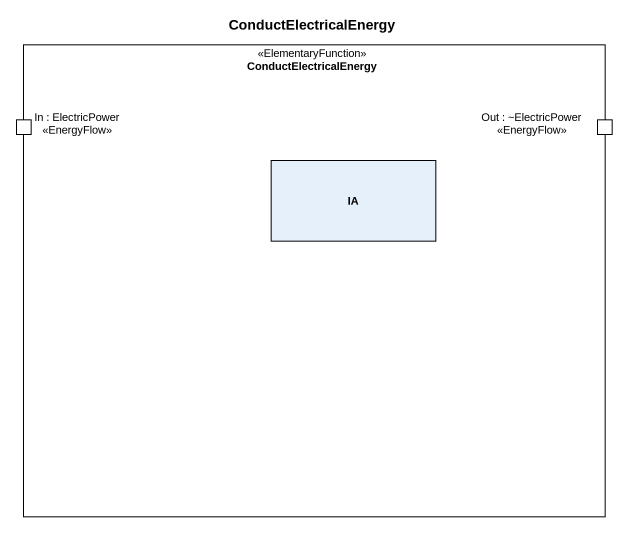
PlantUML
@startuml
title ConductElectricalEnergy
rectangle ConductElectricalEnergy <<ElementaryFunction>> {
  port "In : ElectricPower <<EnergyFlow>>" as In_ElectricPower_EnergyFlow
  port "Out : ~ElectricPower <<EnergyFlow>>" as Out_ElectricPower_EnergyFlow
  rectangle IA
}
@enduml
